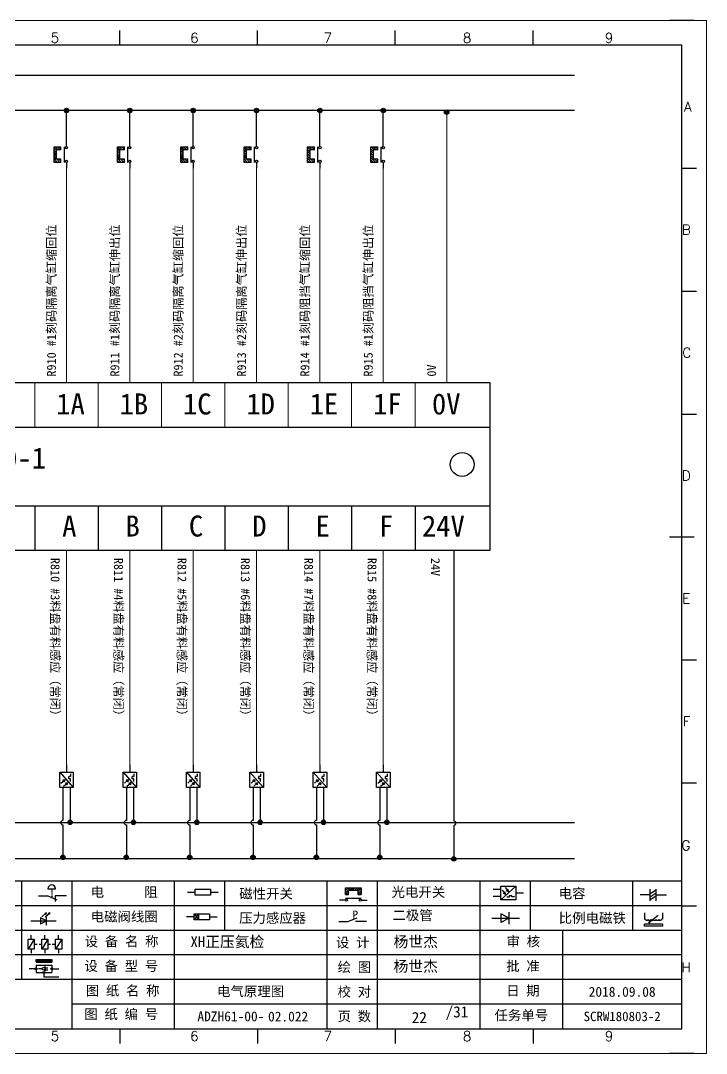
# Model space of a CAD drawing. Header units: millimetres. Extents: x 15130 to 37766, y 5931 to 11073.
# Drawn here: x 23502.7 to 23656.4, y 9088.9 to 9320.4 of the extents above; entities that cross this region are included whole.
import ezdxf
from ezdxf.enums import TextEntityAlignment as Align

# ---------------------------------------------------------------- set-up
doc = ezdxf.new("R2010")
doc.units = ezdxf.units.MM
doc.layers.add('AE_BOR', color=1, linetype='Continuous')
doc.styles.get("Standard").update_dxf_attribs({"font": ''})
doc.styles.add('WD', font='romans.shx', dxfattribs={"bigfont": 'gbcbig.shx'})
doc.styles.add('汉字', font='')
doc.styles.get('Standard').set_extended_font_data('SimSun')
doc.styles.get('汉字').set_extended_font_data('新宋体')

# ---------------------------------------------------------------- blocks, each defined once
blk = doc.blocks.new('磁性开关')
at = {"linetype": 'ByBlock'}
h = blk.add_hatch(dxfattribs=at)
h.set_pattern_fill('ANSI31', color=256, scale=0.1, style=0)
h.paths.add_polyline_path([(-1910.88, -776.69), (-1910.88, -775.29), (-1907.69, -775.29), (-1907.69, -776.69), (-1908.31, -776.69), (-1908.31, -775.79), (-1910.25, -775.79), (-1910.25, -776.69)])
for p, q in [((-1910.88, -776.69), (-1910.88, -775.29)), ((-1910.88, -775.29), (-1907.69, -775.29)), ((-1910.88, -776.69), (-1910.25, -776.69)), ((-1910.25, -776.69), (-1910.25, -775.79)), ((-1910.25, -775.79), (-1908.31, -775.79)), ((-1908.31, -776.69), (-1908.31, -775.79)), ((-1908.31, -776.69), (-1907.69, -776.69)), ((-1907.69, -775.29), (-1907.69, -776.69)), ((-1910.91, -777.81), (-1912.09, -777.81)), ((-1910.88, -777.39), (-1907.69, -777.39)), ((-1907.66, -777.81), (-1906.48, -777.81))]:
    blk.add_line(p, q, dxfattribs=at)
for centre in [(-1910.68, -777.81), (-1907.88, -777.81)]:
    blk.add_circle(centre, 0.225, dxfattribs=at)
blk = doc.blocks.new('光电开关')
at = {"linetype": 'ByBlock'}
h = blk.add_hatch(dxfattribs=at)
h.set_pattern_fill('ANSI31', color=256, scale=0.01, style=0)
h.set_pattern_definition([(45, (0.172267, 0), (-0.0224506403, 0.0224506403), [])])
h.paths.add_polyline_path([(-1882.44, -776.34), (-1882.5, -775.91), (-1882.68, -776.07)])
h.paths.add_polyline_path([(-1882.86, -776.23), (-1882.44, -776.34), (-1882.68, -776.07)])
h.paths.add_polyline_path([(-1883.05, -776.88), (-1883.11, -776.45), (-1883.29, -776.61)])
h.paths.add_polyline_path([(-1883.47, -776.77), (-1883.05, -776.88), (-1883.29, -776.61)])
for p, q in [((-1884.01, -775.96), (-1885.56, -775.96)), ((-1880.91, -775.3), (-1884.01, -778.05)), ((-1883.75, -776.09), (-1883.05, -776.88)), ((-1883.11, -776.45), (-1883.47, -776.77)), ((-1883.05, -776.88), (-1883.47, -776.77)), ((-1883.14, -775.55), (-1882.44, -776.34)), ((-1883.05, -776.88), (-1883.11, -776.45)), ((-1882.5, -775.91), (-1882.86, -776.23)), ((-1882.44, -776.34), (-1882.86, -776.23)), ((-1882.44, -776.34), (-1882.5, -775.91)), ((-1879.37, -776.67), (-1880.91, -776.67)), ((-1884.01, -777.39), (-1885.56, -777.39)), ((-1882.78, -777.47), (-1882.23, -777.47)), ((-1882.23, -777.47), (-1882.23, -777.14)), ((-1882.23, -777.14), (-1881.78, -777.14)), ((-1881.78, -777.47), (-1881.78, -777.14)), ((-1881.23, -777.47), (-1881.78, -777.47))]:
    blk.add_line(p, q, dxfattribs=at)
blk.add_lwpolyline([(-1884.01, -775.3), (-1880.91, -775.3), (-1880.91, -778.05), (-1884.01, -778.05)], close=True, dxfattribs=at)
blk = doc.blocks.new('电磁阀线圈')
at = {"linetype": 'ByBlock'}
for p, q in [((-1854.61, -796.54), (-1856.17, -796.54)), ((-1854.61, -795.92), (-1853.75, -797.16)), ((-1853.75, -795.92), (-1854.61, -797.16)), ((-1853.75, -795.92), (-1853.75, -797.16)), ((-1851.53, -796.54), (-1849.97, -796.54))]:
    blk.add_line(p, q, dxfattribs=at)
blk.add_lwpolyline([(-1854.61, -795.92), (-1851.53, -795.92), (-1851.53, -797.16), (-1854.61, -797.16)], close=True, dxfattribs=at)
blk = doc.blocks.new('压力感应器')
at = {"linetype": 'ByBlock'}
for p, q in [((-1815.59, -777.73), (-1813.71, -776.93)), ((-1817.44, -777.73), (-1815.59, -777.73)), ((-1811.78, -777.73), (-1814.05, -777.73))]:
    blk.add_line(p, q, dxfattribs=at)
at = {"linetype": 'ByBlock', "insert": (-1814.65, -775.48), "char_height": 1.68, "width": 1.2242, "attachment_point": 1}
blk.add_mtext('{\\fNSimSun|b0|i0|c134|p49;P}', dxfattribs=at)
blk = doc.blocks.new('二极管')
at = {"linetype": 'ByBlock'}
for p, q in [((-1787.52, -776.77), (-1781.92, -776.77)), ((-1783.97, -776.77), (-1785.69, -775.9)), ((-1785.69, -775.9), (-1785.69, -777.65)), ((-1783.97, -776.77), (-1785.69, -777.65)), ((-1783.97, -777.99), (-1783.97, -775.56))]:
    blk.add_line(p, q, dxfattribs=at)
blk = doc.blocks.new('电容')
at = {"linetype": 'ByBlock'}
for p, q in [((-1756.08, -782.99), (-1756.08, -780.56)), ((-1754.86, -780.79), (-1756.08, -781.55)), ((-1754.86, -782.99), (-1754.86, -780.56)), ((-1756.08, -781.77), (-1758.13, -781.77)), ((-1754.86, -781.44), (-1756.08, -782.2)), ((-1754.86, -781.99), (-1756.08, -782.75)), ((-1754.86, -781.77), (-1752.81, -781.77))]:
    blk.add_line(p, q, dxfattribs=at)
blk = doc.blocks.new('发光二极管')
at = {"linetype": 'ByBlock'}
for p, q in [((-1755.78, -785.92), (-1754.89, -785.14)), ((-1754.89, -785.14), (-1755.2, -785.22)), ((-1755.2, -785.22), (-1755.01, -785.43)), ((-1755.08, -785.92), (-1754.18, -785.14)), ((-1754.89, -785.14), (-1755.01, -785.43)), ((-1754.18, -785.14), (-1754.49, -785.22)), ((-1754.49, -785.22), (-1754.31, -785.43)), ((-1754.18, -785.14), (-1754.31, -785.43)), ((-1758.01, -786.77), (-1752.89, -786.77)), ((-1754.84, -786.77), (-1756.04, -786.16)), ((-1756.04, -786.16), (-1756.04, -787.39)), ((-1754.84, -786.77), (-1756.04, -787.39)), ((-1754.84, -787.63), (-1754.84, -785.92))]:
    blk.add_line(p, q, dxfattribs=at)
blk = doc.blocks.new('比例电磁阀')
at = {"linetype": 'ByBlock'}
for p, q in [((-1757.26, -775.38), (-1757.26, -776.71)), ((-1757.26, -776.71), (-1757.05, -776.71)), ((-1754.5, -775.98), (-1756.35, -777.44)), ((-1753.58, -776.71), (-1753.8, -776.71)), ((-1753.58, -775.38), (-1753.58, -776.71)), ((-1753.6, -777.73), (-1757.25, -777.73)), ((-1757.25, -778.13), (-1757.25, -777.73)), ((-1753.6, -778.13), (-1757.25, -778.13)), ((-1756.35, -777.44), (-1756.25, -777.25)), ((-1756.35, -777.44), (-1756.15, -777.38)), ((-1756.15, -777.38), (-1756.25, -777.25)), ((-1753.6, -777.73), (-1753.6, -778.13))]:
    blk.add_line(p, q, dxfattribs=at)
for centre in [(-1756.78, -776.71), (-1756.24, -776.71), (-1755.7, -776.71), (-1755.15, -776.71), (-1754.61, -776.71), (-1754.07, -776.71)]:
    blk.add_arc(centre, 0.271, 180, 0, dxfattribs=at)
blk = doc.blocks.new('保安开关')
at = {"linetype": 'ByBlock'}
for p, q in [((-1757.33, -790.79), (-1758.6, -792.81)), ((-1757.96, -790.79), (-1757.96, -789.97)), ((-1754.54, -790.79), (-1755.81, -792.81)), ((-1755.17, -790.79), (-1755.17, -789.97)), ((-1751.75, -790.79), (-1753.02, -792.81)), ((-1752.39, -790.79), (-1752.39, -789.97)), ((-1757.96, -792.81), (-1757.96, -793.62)), ((-1757.33, -791.8), (-1756.72, -791.8)), ((-1756.35, -791.8), (-1755.89, -791.8)), ((-1755.17, -792.81), (-1755.17, -793.62)), ((-1754.52, -791.8), (-1754.06, -791.8)), ((-1753.69, -791.8), (-1753.08, -791.8)), ((-1752.39, -792.81), (-1752.39, -793.62))]:
    blk.add_line(p, q, dxfattribs=at)
for points in [[(-1758.6, -790.79), (-1757.33, -790.79), (-1757.33, -792.81), (-1758.6, -792.81)], [(-1755.81, -790.79), (-1754.54, -790.79), (-1754.54, -792.81), (-1755.81, -792.81)], [(-1753.02, -790.79), (-1751.75, -790.79), (-1751.75, -792.81), (-1753.02, -792.81)]]:
    blk.add_lwpolyline(points, close=True, dxfattribs=at)
blk = doc.blocks.new('接近开关')
at = {"linetype": 'ByBlock'}
h = blk.add_hatch(dxfattribs=at)
h.set_pattern_fill('ANSI31', color=256, scale=0.01, style=0)
h.set_pattern_definition([(45, (-89.131516, -30.795668), (-0.0224506403, 0.0224506403), [])])
h.paths.add_polyline_path([(-1516.96, -1123.35), (-1516.96, -1122.85), (-1513.76, -1122.85), (-1513.76, -1123.35)])
for p, q in [((-1516.96, -1123.35), (-1516.96, -1122.85)), ((-1516.96, -1122.85), (-1513.76, -1122.85)), ((-1516.96, -1123.35), (-1513.76, -1123.35)), ((-1513.76, -1122.85), (-1513.76, -1123.35)), ((-1517.18, -1124.71), (-1518.36, -1124.71)), ((-1516.96, -1123.95), (-1513.76, -1123.95)), ((-1516.96, -1123.95), (-1516.96, -1125.47)), ((-1516.96, -1125.47), (-1513.76, -1125.47)), ((-1515.91, -1124.71), (-1516.45, -1124.71)), ((-1515.11, -1124.31), (-1515.91, -1124.71)), ((-1515.11, -1125.11), (-1515.91, -1124.71)), ((-1515.33, -1124.53), (-1515.17, -1124.53)), ((-1515.33, -1124.88), (-1515.17, -1124.88)), ((-1515.25, -1124.45), (-1515.25, -1124.61)), ((-1515.11, -1124.31), (-1515.11, -1125.11)), ((-1515.11, -1124.48), (-1514.58, -1124.48)), ((-1515.11, -1124.94), (-1514.58, -1124.94)), ((-1513.76, -1123.95), (-1513.76, -1125.47)), ((-1513.54, -1124.71), (-1512.36, -1124.71)), ((-1515.36, -1125.69), (-1515.36, -1126.36)), ((-1515.36, -1126.36), (-1512.36, -1126.36))]:
    blk.add_line(p, q, dxfattribs=at)
for centre in [(-1516.96, -1124.71), (-1515.36, -1125.47), (-1513.76, -1124.71)]:
    blk.add_circle(centre, 0.225, dxfattribs=at)
blk = doc.blocks.new('电阻')
at = {"linetype": 'ByBlock'}
for p, q in [((-3.09, 0), (-1.57, 0)), ((1.57, 0), (3.09, 0))]:
    blk.add_line(p, q, dxfattribs=at)
blk.add_lwpolyline([(-1.57, 0.63), (1.57, 0.63), (1.57, -0.63), (-1.57, -0.63)], close=True, dxfattribs=at)
blk = doc.blocks.new('急停按钮')
at = {"linetype": 'ByBlock'}
for p, q in [((-1.86, 0), (0, 0)), ((0, 0), (1.88, -0.81)), ((0.06, 1.45), (1.61, 1.45)), ((0.83, 1.45), (0.83, 1.24)), ((0.83, 1.07), (0.83, 0.85)), ((0.83, 0.68), (0.83, 0.47)), ((0.83, 0.29), (0.83, 0.08)), ((3.81, 0), (1.54, 0)), ((1.54, 0), (1.54, -1.15)), ((0.83, -0.09), (0.83, -0.24))]:
    blk.add_line(p, q, dxfattribs=at)
blk.add_arc((0.83, 1.45), 0.774, 0, 180)
blk = doc.blocks.new('电控横A4')
for p, q in [((292, -5), (5, -5)), ((292, -205), (292, -5)), ((10.03, -205), (289.53, -205)), ((130.8, -205), (190.75, -205)), ((190.75, -205), (259.54, -205))]:
    blk.add_line(p, q)
at = {"linetype": 'ByBlock'}
for p, q in [((292, -175), (5, -175)), ((292, -180), (5, -180)), ((292, -185), (5, -185)), ((292, -190), (5, -190)), ((292, -195), (5, -195)), ((292, -200), (168.03, -200))]:
    blk.add_line(p, q, dxfattribs=at)
at = {"color": 0, "lineweight": -2}
for p, q in [((157.79, -175), (157.79, -195)), ((168.03, -175), (168.03, -204.92)), ((188.84, -175), (188.84, -185)), ((199.08, -175), (199.08, -185)), ((219.89, -175), (219.89, -185)), ((230.12, -175), (230.12, -185)), ((250.93, -175), (250.93, -185)), ((261.17, -175), (261.17, -185)), ((281.98, -175), (281.98, -185)), ((188.84, -185), (188.84, -204.92)), ((219.89, -185), (219.89, -205)), ((230.12, -185), (230.12, -205)), ((250.93, -185), (250.93, -205)), ((267.79, -185), (267.79, -205))]:
    blk.add_line(p, q, dxfattribs=at)
at = {"color": 0, "ltscale": 2}
for p, q in [((292, -205), (292, -183.55)), ((259.54, -205), (289.53, -205)), ((259.54, -205), (292, -205))]:
    blk.add_line(p, q, dxfattribs=at)
at = {"layer": 'AE_BOR', "color": 1, "lineweight": 15}
for p, q in [((0, 0), (297, 0)), ((297, 0), (297, -210)), ((297, -210), (0, -210))]:
    blk.add_line(p, q, dxfattribs=at)
at = {"layer": 'AE_BOR'}
for p, q in [((177.78, -5), (177.78, -2)), ((205.78, -5), (205.78, -2)), ((233.78, -5), (233.78, -2)), ((261.78, -5), (261.78, -2)), ((292, -30), (295, -30)), ((292, -55), (295, -55)), ((292, -80), (295, -80)), ((292, -130), (295, -130)), ((292, -155), (295, -155)), ((292, -180), (295, -180)), ((177.78, -205), (177.78, -208)), ((205.78, -205), (205.78, -208)), ((233.78, -205), (233.78, -208)), ((261.78, -205), (261.78, -208))]:
    blk.add_line(p, q, dxfattribs=at)
at = {"layer": 'AE_BOR', "lineweight": 30}
for p, q in [((294.53, 0), (289.53, 0)), ((294.53, -210), (289.53, -210))]:
    blk.add_line(p, q, dxfattribs=at)
at = {"layer": 'AE_BOR', "color": 2, "lineweight": 30}
blk.add_line((289.5, -105), (294.5, -105), dxfattribs=at)
for name, p in [('急停按钮', (163.12, -177.98)), ('电阻', (194.66, -177.22))]:
    blk.add_blockref(name, p)
at = {"linetype": 'ByBlock'}
for name, p in [('磁性开关', (2134.53, 598.96)), ('光电开关', (2139.22, 599.27)), ('电容', (2041.69, 603.98)), ('发光二极管', (1917.72, 603.69)), ('电磁阀线圈', (2047.53, 614.3)), ('压力感应器', (2039.72, 594.52)), ('二极管', (2040.91, 594.27)), ('比例电磁阀', (2041.69, 593.98)), ('保安开关', (1917.72, 603.98)), ('接近开关', (1677.72, 931.9))]:
    blk.add_blockref(name, p, dxfattribs=at)
at = {"char_height": 2, "attachment_point": 1, "style": '汉字'}
for s, insert in [('{\\fKaiTi_GB2312|b0|i0|c134|p49;电      阻}', (171.86, -176.19)), ('{\\fKaiTi_GB2312|b0|i0|c134|p49;磁性开关}', (202.07, -176.53)), ('{\\fKaiTi_GB2312|b0|i0|c134|p49;光电开关}', (233.02, -176.19)), ('{\\fKaiTi_GB2312|b0|i0|c134|p49;电容}', (267, -176.48)), ('{\\fKaiTi_GB2312|b0|i0|c134|p49;电磁阀线圈}', (171.86, -181.19)), ('{\\fKaiTi_GB2312|b0|i0|c134|p49;压力感应器}', (202.02, -181.47)), ('{\\fKaiTi_GB2312|b0|i0|c134|p49;二极管}', (233.2, -180.91)), ('{\\fKaiTi_GB2312|b0|i0|c134|p49;比例电磁铁}', (267, -181.48)), ('{\\fKaiTi_GB2312|b0|i0|c134|p0;设 备 名 称}', (170.65, -186.24)), ('{\\fKaiTi_GB2312|b0|i0|c134|p0;设 计}', (221.72, -186.46)), ('{\\fKaiTi_GB2312|b0|i0|c134|p0;审 核}', (256.39, -186.25)), ('{\\fKaiTi_GB2312|b0|i0|c134|p0;设 备 型 号}', (170.58, -191.24)), ('{\\fKaiTi_GB2312|b0|i0|c134|p0;批 准}', (256.32, -191.25)), ('{\\fKaiTi_GB2312|b0|i0|c134|p0;绘 图}', (222.05, -191.46)), ('{\\fKaiTi_GB2312|b0|i0|c134|p0;图 纸 名 称}', (170.86, -196.24)), ('{\\fKaiTi_GB2312|b0|i0|c134|p0;校 对}', (222.05, -196.46)), ('{\\fKaiTi_GB2312|b0|i0|c134|p0;日 期}', (256.32, -196.25)), ('{\\fKaiTi_GB2312|b0|i0|c134|p0;图 纸 编 号}', (170.57, -201.03)), ('{\\fKaiTi_GB2312|b0|i0|c134|p0;页 数}', (222.05, -201.46)), ('{\\fKaiTi_GB2312|b0|i0|c134|p0;任务单号}', (253.94, -201.25))]:
    blk.add_mtext(s, dxfattribs=dict(at, insert=insert))
for s, insert, char_height, width, attachment_point in [('{\\fKaiTi_GB2312|b0|i0|c134|p49;XH正压氦检}', (192.15, -186.2), 2.2, 26.5767, 1), ('{\\fKaiTi_GB2312|b0|i0|c134|p49;杨世杰}', (233.43, -186.2), 2.2, 15.3175, 1), ('{\\fKaiTi_GB2312|b0|i0|c134|p49;杨世杰}', (233.43, -191.2), 2.2, 15.3175, 1), ('{\\fKaiTi_GB2312|b0|i0|c134|p49;2018.09.08}', (279.89, -197.5), 2, 24.2172, 5), ('{\\fKaiTi_GB2312|b0|i0|c134|p49;SCRW180803-2}', (279.89, -202.5), 1.92, 24.2172, 5)]:
    blk.add_mtext(s, dxfattribs=dict(insert=insert, char_height=char_height, width=width, attachment_point=attachment_point))
at = {"color": 0, "lineweight": -2, "insert": (200.36, -202.5), "char_height": 2, "width": 31.0482, "attachment_point": 5}
blk.add_mtext('{\\C256;ADZH61-00-}', dxfattribs=at)
at = {"color": 0, "linetype": 'ByBlock', "lineweight": -2, "insert": (242.64, -201.84), "char_height": 4.2689, "width": 20.8102, "attachment_point": 5}
blk.add_mtext('  {\\H0.53119x; /31}', dxfattribs=at)
at = {"layer": 'AE_BOR', "style": 'WD'}
for s, p in [('5', (164.59, -4.5)), ('6', (192.94, -4.5)), ('7', (220.04, -4.5)), ('8', (248.37, -4.5)), ('9', (277.23, -4.5)), ('5', (164.59, -207.5)), ('6', (192.94, -207.5)), ('7', (220.04, -207.5)), ('8', (248.37, -207.5)), ('9', (277.23, -207.5))]:
    blk.add_text(s, height=2, dxfattribs=at).set_placement(p, align=Align.CENTER)
for s, p in [('A', (294.03, -17.5)), ('B', (293.84, -42.5)), ('C', (293.93, -67.5)), ('D', (293.84, -92.5)), ('E', (293.74, -117.5)), ('F', (293.74, -142.5)), ('F', (293.74, -142.5)), ('G', (293.74, -167.72)), ('H', (293.84, -192.5))]:
    blk.add_text(s, height=2, dxfattribs=at).set_placement(p, align=Align.MIDDLE_RIGHT)

msp = doc.modelspace()

# ---------------------------------------------------------------- hatches: boundary and pattern name
at = {"lineweight": -2}
h = msp.add_hatch(color=0, dxfattribs=at)
edge = h.paths.add_edge_path()
edge.add_arc((23512.971, 9300.279), 0.5, 180, 540)
h = msp.add_hatch(color=0, dxfattribs=at)
edge = h.paths.add_edge_path()
edge.add_arc((23527.171, 9300.279), 0.5, 180, 540)
h = msp.add_hatch(color=0, dxfattribs=at)
edge = h.paths.add_edge_path()
edge.add_arc((23541.371, 9300.279), 0.5, 180, 540)
h = msp.add_hatch(color=0, dxfattribs=at)
edge = h.paths.add_edge_path()
edge.add_arc((23555.571, 9300.279), 0.5, 180, 540)
h = msp.add_hatch(color=0, dxfattribs=at)
edge = h.paths.add_edge_path()
edge.add_arc((23569.771, 9300.279), 0.5, 180, 540)
h = msp.add_hatch(color=0, dxfattribs=at)
edge = h.paths.add_edge_path()
edge.add_arc((23583.971, 9300.279), 0.5, 180, 540)
h = msp.add_hatch(color=0, dxfattribs=at)
edge = h.paths.add_edge_path()
edge.add_arc((23598.178, 9299.901), 0.5, 0, 360)
h = msp.add_hatch(color=0, dxfattribs=at)
edge = h.paths.add_edge_path()
edge.add_arc((23513.779, 9140.686), 0.5, 180, 540)
h = msp.add_hatch(color=0, dxfattribs=at)
edge = h.paths.add_edge_path()
edge.add_arc((23527.979, 9140.686), 0.5, 180, 540)
h = msp.add_hatch(color=0, dxfattribs=at)
edge = h.paths.add_edge_path()
edge.add_arc((23542.179, 9140.686), 0.5, 180, 540)
h = msp.add_hatch(color=0, dxfattribs=at)
edge = h.paths.add_edge_path()
edge.add_arc((23556.379, 9140.686), 0.5, 180, 540)
h = msp.add_hatch(color=0, dxfattribs=at)
edge = h.paths.add_edge_path()
edge.add_arc((23570.579, 9140.686), 0.5, 180, 540)
h = msp.add_hatch(color=0, dxfattribs=at)
edge = h.paths.add_edge_path()
edge.add_arc((23584.779, 9140.686), 0.5, 180, 540)
h = msp.add_hatch(color=0, dxfattribs=at)
edge = h.paths.add_edge_path()
edge.add_arc((23512.173, 9132.853), 0.5, 180, 540)
h = msp.add_hatch(color=0, dxfattribs=at)
edge = h.paths.add_edge_path()
edge.add_arc((23526.373, 9132.853), 0.5, 180, 540)
h = msp.add_hatch(color=0, dxfattribs=at)
edge = h.paths.add_edge_path()
edge.add_arc((23540.573, 9132.853), 0.5, 180, 540)
h = msp.add_hatch(color=0, dxfattribs=at)
edge = h.paths.add_edge_path()
edge.add_arc((23554.773, 9132.853), 0.5, 180, 540)
h = msp.add_hatch(color=0, dxfattribs=at)
edge = h.paths.add_edge_path()
edge.add_arc((23568.973, 9132.853), 0.5, 180, 540)
h = msp.add_hatch(color=0, dxfattribs=at)
edge = h.paths.add_edge_path()
edge.add_arc((23583.173, 9132.853), 0.5, 180, 540)
h = msp.add_hatch(color=0, dxfattribs=at)
edge = h.paths.add_edge_path()
edge.add_arc((23599.77, 9132.49), 0.5, 0, 360)

# ---------------------------------------------------------------- linework, layer by layer
at = {"color": 0, "lineweight": -2}
for p, q in [((23360.081, 9308.193), (23626.834, 9308.193)), ((23360.081, 9300.321), (23626.834, 9300.321)), ((23363.878, 9229.324), (23607.878, 9229.324)), ((23363.878, 9211.62), (23607.878, 9211.62)), ((23505.878, 9211.62), (23505.878, 9201.62)), ((23520.078, 9211.62), (23520.078, 9201.62)), ((23534.278, 9211.62), (23534.278, 9201.62)), ((23548.478, 9211.62), (23548.478, 9201.62)), ((23562.678, 9211.62), (23562.678, 9201.62)), ((23576.878, 9211.62), (23576.878, 9201.62)), ((23591.078, 9211.62), (23591.078, 9201.62)), ((23599.748, 9201.583), (23599.748, 9141.014)), ((23360.081, 9140.624), (23626.834, 9140.624)), ((23599.748, 9140.014), (23599.748, 9132.464)), ((23360.081, 9132.574), (23626.834, 9132.574))]:
    msp.add_line(p, q, dxfattribs=at)
for p, q in [((23512.978, 9293.511), (23512.978, 9300.321)), ((23527.178, 9293.511), (23527.178, 9300.321)), ((23541.378, 9293.511), (23541.378, 9300.321)), ((23555.578, 9293.511), (23555.578, 9300.321)), ((23569.778, 9293.511), (23569.778, 9300.321)), ((23583.978, 9293.511), (23583.978, 9300.321)), ((23512.193, 9146.796), (23512.193, 9141.124)), ((23513.764, 9146.796), (23513.764, 9140.624)), ((23526.393, 9146.796), (23526.393, 9141.124)), ((23527.964, 9146.796), (23527.964, 9140.624)), ((23540.593, 9146.796), (23540.593, 9141.124)), ((23542.164, 9146.796), (23542.164, 9140.624)), ((23554.793, 9146.796), (23554.793, 9141.124)), ((23556.364, 9146.796), (23556.364, 9140.624)), ((23568.993, 9146.796), (23568.993, 9141.124)), ((23570.564, 9146.796), (23570.564, 9140.624)), ((23583.193, 9146.796), (23583.193, 9141.124)), ((23584.764, 9146.796), (23584.764, 9140.624)), ((23512.193, 9140.124), (23512.193, 9132.752)), ((23526.393, 9140.124), (23526.393, 9132.752)), ((23540.593, 9140.124), (23540.593, 9132.752)), ((23554.793, 9140.124), (23554.793, 9132.752)), ((23568.993, 9140.124), (23568.993, 9132.752)), ((23583.193, 9140.124), (23583.193, 9132.752))]:
    msp.add_line(p, q)
at = {"lineweight": 0}
for p, q in [((23598.178, 9239.324), (23598.178, 9299.901)), ((23512.978, 9239.324), (23512.978, 9287.324)), ((23527.178, 9239.324), (23527.178, 9287.324)), ((23541.378, 9239.324), (23541.378, 9287.324)), ((23555.578, 9239.324), (23555.578, 9287.324)), ((23569.778, 9239.324), (23569.778, 9287.324)), ((23583.978, 9239.324), (23583.978, 9287.324)), ((23505.878, 9229.324), (23505.878, 9239.324)), ((23520.078, 9229.324), (23520.078, 9239.324)), ((23534.278, 9229.324), (23534.278, 9239.324)), ((23548.478, 9229.324), (23548.478, 9239.324)), ((23562.678, 9229.324), (23562.678, 9239.324)), ((23576.878, 9229.324), (23576.878, 9239.324)), ((23591.078, 9229.324), (23591.078, 9239.324)), ((23512.978, 9201.62), (23512.978, 9153.62)), ((23527.178, 9201.62), (23527.178, 9153.62)), ((23541.378, 9201.62), (23541.378, 9153.62)), ((23555.578, 9201.62), (23555.578, 9153.62)), ((23569.778, 9201.62), (23569.778, 9153.62)), ((23583.978, 9201.62), (23583.978, 9153.62))]:
    msp.add_line(p, q, dxfattribs=at)
at = {"color": 0, "lineweight": -2}
msp.add_lwpolyline([(23363.878, 9239.324), (23607.878, 9239.324), (23607.878, 9201.62), (23363.878, 9201.62)], close=True, dxfattribs=at)
for centre, radius in [((23512.971, 9300.279), 0.5), ((23527.171, 9300.279), 0.5), ((23541.371, 9300.279), 0.5), ((23555.571, 9300.279), 0.5), ((23569.771, 9300.279), 0.5), ((23583.971, 9300.279), 0.5), ((23598.178, 9299.901), 0.5), ((23601.633, 9220.935), 2.672), ((23513.779, 9140.686), 0.5), ((23527.979, 9140.686), 0.5), ((23542.179, 9140.686), 0.5), ((23556.379, 9140.686), 0.5), ((23570.579, 9140.686), 0.5), ((23584.779, 9140.686), 0.5), ((23512.173, 9132.853), 0.5), ((23526.373, 9132.853), 0.5), ((23540.573, 9132.853), 0.5), ((23554.773, 9132.853), 0.5), ((23568.973, 9132.853), 0.5), ((23583.173, 9132.853), 0.5), ((23599.77, 9132.49), 0.5)]:
    msp.add_circle(centre, radius, dxfattribs=at)
for centre, start, end in [((23512.193, 9140.624), 90, 270), ((23526.393, 9140.624), 90, 270), ((23540.593, 9140.624), 90, 270), ((23554.793, 9140.624), 90, 270), ((23568.993, 9140.624), 90, 270), ((23583.193, 9140.624), 90, 270), ((23599.748, 9140.514), 270, 90)]:
    msp.add_arc(centre, 0.5, start, end)

# ---------------------------------------------------------------- block references
at = {"xscale": 1.1025, "yscale": 1.1025, "zscale": 1.1025}
msp.add_blockref('电控横A4', (23328.923, 9320.426), dxfattribs=at)
at = {"linetype": 'ByBlock', "xscale": 1.1025, "yscale": 1.1025, "zscale": 1.1025, "rotation": 89.99999999999999}
for name, p in [('磁性开关', (22655.439, 11395.401)), ('磁性开关', (22669.639, 11395.401)), ('磁性开关', (22683.839, 11395.401)), ('磁性开关', (22698.039, 11395.401)), ('磁性开关', (22712.239, 11395.401)), ('磁性开关', (22726.439, 11395.401)), ('光电开关', (22656.696, 11225.621)), ('光电开关', (22670.896, 11225.621)), ('光电开关', (22685.096, 11225.621)), ('光电开关', (22699.296, 11225.621)), ('光电开关', (22713.496, 11225.621)), ('光电开关', (22727.696, 11225.621))]:
    msp.add_blockref(name, p, dxfattribs=at)

# ---------------------------------------------------------------- texts
at = {"color": 0, "lineweight": -2, "char_height": 2, "width": 71.79445, "attachment_point": 1}
for s, insert, rotation in [('R910 {\\f宋体|b0|i0|c134|p2;\\H1x;\\C256;#1刻码隔离气缸缩回位}', (23508.596, 9240.627), 90), ('R911 {\\f宋体|b0|i0|c134|p2;\\H1x;\\C256;#1刻码隔离气缸伸出位}', (23522.796, 9240.627), 90), ('R912 {\\f宋体|b0|i0|c134|p2;\\H1x;\\C256;#2刻码隔离气缸缩回位}', (23536.996, 9240.627), 90), ('R913 {\\f宋体|b0|i0|c134|p2;\\H1x;\\C256;#2刻码隔离气缸伸出位}', (23551.196, 9240.627), 90), ('R914 {\\f宋体|b0|i0|c134|p2;\\H1x;\\C256;#1刻码阻挡气缸缩回位}', (23565.396, 9240.627), 90), ('R915 {\\f宋体|b0|i0|c134|p2;\\H1x;\\C256;#1刻码阻挡气缸伸出位}', (23579.596, 9240.627), 90), ('0V', (23593.796, 9240.627), 90), ('{\\C256;R810 \\f宋体|b0|i0|c134|p2;\\H1x;#3料盘有料感应（常闭）}', (23511.455, 9199.983), 270), ('{\\C256;R811 \\f宋体|b0|i0|c134|p2;\\H1x;#4料盘有料感应（常闭）}', (23525.655, 9199.983), 270), ('{\\C256;R812 \\f宋体|b0|i0|c134|p2;\\H1x;#5料盘有料感应（常闭）}', (23539.855, 9199.983), 270), ('{\\C256;R813 \\f宋体|b0|i0|c134|p2;\\H1x;#6料盘有料感应（常闭）}', (23554.055, 9199.983), 270), ('{\\C256;R814 \\f宋体|b0|i0|c134|p2;\\H1x;#7料盘有料感应（常闭）}', (23568.255, 9199.983), 270), ('{\\C256;R815 \\f宋体|b0|i0|c134|p2;\\H1x;#8料盘有料感应（常闭）}', (23582.455, 9199.983), 270), ('{\\C256;24V}', (23596.655, 9199.983), 270)]:
    msp.add_mtext(s, dxfattribs=dict(at, insert=insert, rotation=rotation))
at = {"color": 0, "lineweight": -2}
for s, insert, char_height, width, attachment_point in [('1A', (23510.679, 9236.84), 4.7064, 7.20347, 1), ('1B', (23524.879, 9236.84), 4.7064, 7.20347, 1), ('1C', (23539.079, 9236.84), 4.7064, 7.20347, 1), ('1D', (23553.279, 9236.84), 4.7064, 7.20347, 1), ('1E', (23567.479, 9236.84), 4.7064, 7.20347, 1), ('1F', (23581.679, 9236.84), 4.7064, 7.20347, 1), ('0V', (23594.879, 9236.84), 4.7064, 7.20347, 1), ('           三铭D015        #10-1', (23405.901, 9224.716), 4.70644, 136.41156, 1), ('A', (23512.011, 9209.474), 4.706, 7.20347, 1), ('B', (23526.211, 9209.474), 4.706, 7.20347, 1), ('C', (23540.411, 9209.474), 4.706, 7.20347, 1), ('D', (23554.611, 9209.474), 4.706, 7.20347, 1), ('E', (23568.811, 9209.474), 4.706, 7.20347, 1), ('F', (23583.011, 9209.474), 4.706, 7.20347, 1), ('24V', (23592.632, 9209.474), 4.7064, 7.20347, 1), ('电气原理图', (23554.231, 9102.682), 2.205, 34.2306, 5), ('02.022', (23558.146, 9098.256), 2.205, 5.72397, 1)]:
    msp.add_mtext(s, dxfattribs=dict(at, insert=insert, char_height=char_height, width=width, attachment_point=attachment_point))
at = {"color": 0, "linetype": 'ByBlock', "lineweight": -2, "insert": (23592.046, 9096.932), "char_height": 2.5, "width": 5.1278, "attachment_point": 5}
msp.add_mtext('22', dxfattribs=at)

doc.saveas('drawing.dxf')
